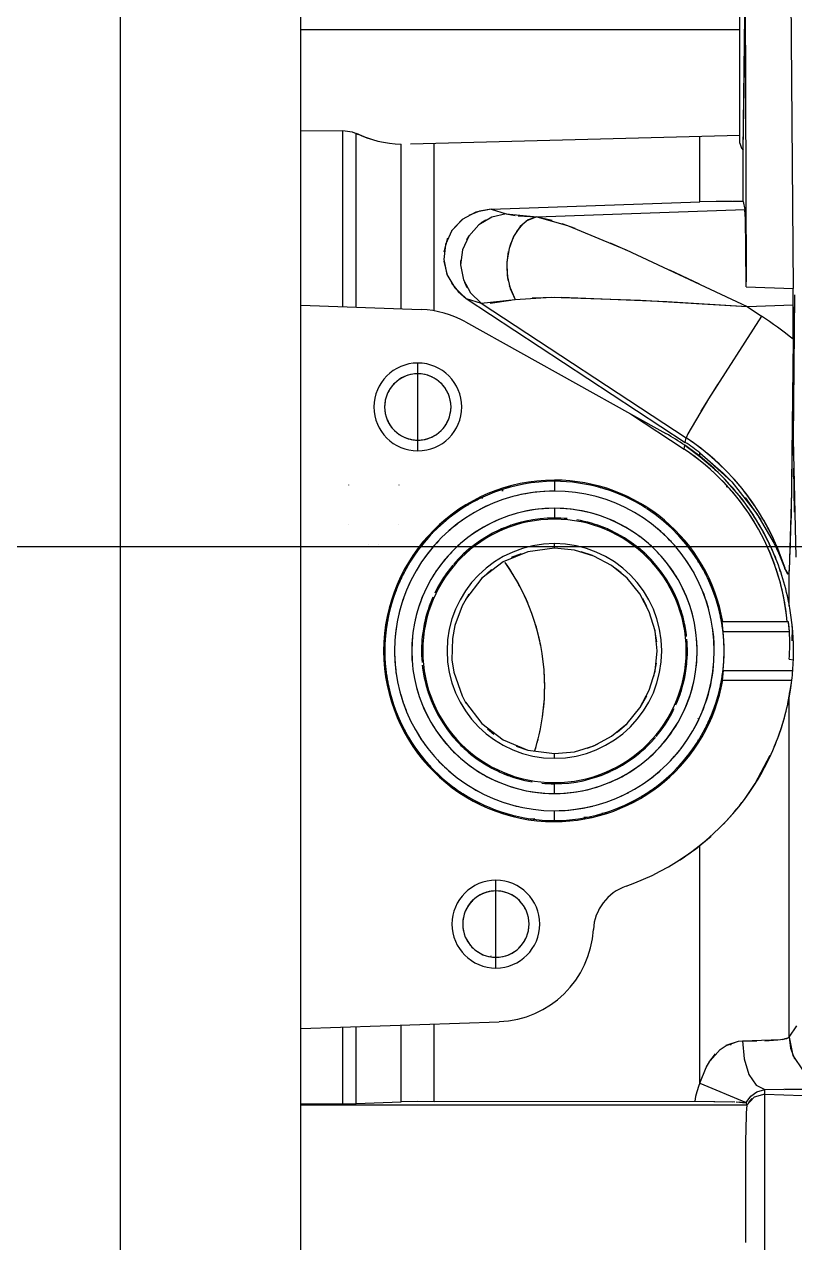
# Model space of a CAD drawing. Extents: x 1551 to 113148, y -1700 to 77018.
# Drawn here: x 19185.9 to 19264.8, y 12016.9 to 12141.8 of the extents above; entities that cross this region are included whole.
import ezdxf

# ---------------------------------------------------------------- set-up
doc = ezdxf.new("R2010")
doc.units = 0
doc.header["$LTSCALE"] = 500
doc.header["$MEASUREMENT"] = 0
doc.linetypes.add('CENTER', pattern=[3, 2.5, -0.25, 0, -0.25])
doc.linetypes.add('SNT-025', pattern=[0.74, 0.4, -0.17, 0, -0.17])
doc.layers.get('0').update_dxf_attribs({"linetype": 'CONTINUOUS'})
doc.layers.add('GENERATORSETT', color=7, linetype='CONTINUOUS')
doc.layers.add('S0CO1', color=7, linetype='CONTINUOUS')

# ---------------------------------------------------------------- blocks, each defined once
blk = doc.blocks.new('A$C64097268')
blk.add_line((-2758.91, 0), (35128.7, 0))
blk = doc.blocks.new('GENERATOR-CENTER')
for p, q in [((-1564.59, -190.04), (-1564.59, 166.52)), ((-1501.11, 53), (-1501.11, 63.83)), ((-1501.11, 53), (-1501.11, 56.51)), ((-1500.56, 56.35), (-1500.45, 27.13)), ((-1500.56, 56.35), (-1500.45, 27.13)), ((-1495.88, 56.43), (-1495.65, 26.45)), ((-1495.88, 56.43), (-1495.65, 26.45)), ((-1546.11, 53), (-1546.11, 54.42)), ((-1546.11, 53), (-1546.11, 54.42)), ((-1500.78, 40.63), (-1500.61, 54.42)), ((-1546.11, 48.95), (-1546.11, 53)), ((-1546.11, 53), (-1501.11, 53)), ((-1546.11, 42.6), (-1546.11, 53)), ((-1546.11, 53), (-1501.11, 53)), ((-1501.11, 49.28), (-1501.11, 53)), ((-1501.11, 42.16), (-1501.11, 53)), ((-1500.78, 40.63), (-1500.61, 51.2)), ((-1501.11, 46.2), (-1501.11, 48.9)), ((-1546.11, 45.63), (-1546.11, 48.54)), ((-1501.11, 43.77), (-1501.11, 45.23)), ((-1546.11, 42.6), (-1546.11, 44.72)), ((-1546.11, 42.6), (-1541.8, 42.63)), ((-1546.11, 42.6), (-1541.8, 42.63)), ((-1546.11, 24.72), (-1546.11, 42.6)), ((-1546.11, 24.72), (-1546.11, 42.6)), ((-1541.8, 24.57), (-1541.8, 42.63)), ((-1541.8, 24.57), (-1541.8, 42.63)), ((-1541.8, 42.63), (-1540.83, 42.49)), ((-1541.8, 42.63), (-1540.83, 42.49)), ((-1540.83, 42.49), (-1540.44, 42.34)), ((-1540.83, 42.49), (-1540.44, 42.34)), ((-1501.11, 42.41), (-1501.11, 43.18)), ((-1540.44, 24.52), (-1540.44, 42.34)), ((-1540.44, 24.52), (-1540.44, 42.34)), ((-1535.83, 24.36), (-1535.83, 41.24)), ((-1535.83, 41.24), (-1535.83, 41.24)), ((-1535.83, 24.36), (-1535.83, 41.24)), ((-1535.83, 41.24), (-1535.82, 41.24)), ((-1535.83, 41.24), (-1535.82, 41.24)), ((-1534.86, 41.25), (-1501.11, 42.16)), ((-1532.43, 24.15), (-1532.43, 41.31)), ((-1532.43, 24.15), (-1532.43, 41.31)), ((-1505.21, 35.31), (-1505.21, 42.05)), ((-1505.21, 35.31), (-1505.21, 42.05)), ((-1501.11, 42.18), (-1501.11, 42.19)), ((-1501.11, 42), (-1501.11, 42.16)), ((-1501.11, 41.35), (-1501.11, 42)), ((-1501.11, 41.35), (-1501.11, 42)), ((-1501.11, 41.35), (-1500.96, 40.82)), ((-1500.96, 40.82), (-1500.78, 40.63)), ((-1500.82, 40.69), (-1500.78, 40.65)), ((-1500.78, 35.37), (-1500.78, 40.63)), ((-1500.78, 35.37), (-1500.78, 40.63)), ((-1526.58, 34.57), (-1505.21, 35.31)), ((-1526.58, 34.57), (-1505.21, 35.31)), ((-1501.9, 35.38), (-1505.21, 35.31)), ((-1500.78, 35.37), (-1505.21, 35.31)), ((-1500.78, 35.37), (-1501.77, 35.38)), ((-1500.78, 35.37), (-1500.61, 34.54)), ((-1500.78, 35.37), (-1500.61, 34.54)), ((-1528.16, 34.27), (-1529.55, 33.51)), ((-1527.78, 34.38), (-1528.9, 33.93)), ((-1526.58, 34.57), (-1528.16, 34.27)), ((-1526.54, 33.75), (-1527.86, 32.97)), ((-1526.58, 34.57), (-1527.78, 34.38)), ((-1526.58, 34.57), (-1525.05, 34.08)), ((-1526.58, 34.57), (-1525.05, 34.08)), ((-1525.05, 34.08), (-1526.54, 33.75)), ((-1525.05, 34.08), (-1521.92, 33.79)), ((-1525.05, 34.08), (-1524.15, 33.93)), ((-1523.84, 33.9), (-1521.92, 33.79)), ((-1521.92, 33.79), (-1523.04, 33.33)), ((-1521.92, 33.79), (-1522.82, 33.47)), ((-1521.92, 33.79), (-1500.61, 34.54)), ((-1521.92, 33.79), (-1500.61, 34.54)), ((-1521.92, 33.79), (-1520.33, 33.43)), ((-1521.92, 33.79), (-1518.77, 32.91)), ((-1500.55, 33.55), (-1500.61, 34.54)), ((-1500.55, 33.8), (-1500.61, 34.54)), ((-1500.45, 26.96), (-1500.55, 33.8)), ((-1529.51, 33.54), (-1530.65, 32.35)), ((-1529.55, 33.51), (-1530.63, 32.37)), ((-1527.86, 32.97), (-1528.89, 31.81)), ((-1527.14, 33.46), (-1527.65, 33.13)), ((-1523.64, 32.78), (-1524.3, 31.77)), ((-1523.38, 33.05), (-1524, 32.29)), ((-1522.82, 33.47), (-1523.64, 32.78)), ((-1519.35, 33.11), (-1518.03, 32.63)), ((-1518.77, 32.91), (-1512.77, 30.4)), ((-1500.49, 31.37), (-1500.54, 33.48)), ((-1531.07, 31.59), (-1531.45, 30.15)), ((-1530.63, 32.37), (-1531.29, 30.96)), ((-1528.89, 31.81), (-1529.53, 30.39)), ((-1528.87, 31.84), (-1529.12, 31.42)), ((-1524.3, 31.77), (-1524.76, 30.53)), ((-1524.28, 31.81), (-1524.68, 30.82)), ((-1500.46, 28.56), (-1500.49, 31.24)), ((-1531.29, 30.96), (-1531.46, 29.41)), ((-1529.53, 30.39), (-1529.72, 28.85)), ((-1524.84, 30.23), (-1524.99, 29.08)), ((-1524.76, 30.53), (-1524.98, 29.16)), ((-1514.41, 31.12), (-1512.55, 30.3)), ((-1512.77, 30.4), (-1500.38, 24.59)), ((-1531.46, 29.41), (-1531.13, 27.87)), ((-1531.45, 29.23), (-1531.1, 27.8)), ((-1529.72, 29.3), (-1529.72, 28.81)), ((-1529.72, 28.85), (-1529.44, 27.33)), ((-1524.98, 29.16), (-1524.95, 27.76)), ((-1531.13, 27.87), (-1530.33, 26.5)), ((-1525, 28.47), (-1524.87, 27.26)), ((-1524.95, 27.76), (-1524.66, 26.44)), ((-1524.88, 27.55), (-1524.86, 27.55)), ((-1524.88, 27.55), (-1524.86, 27.55)), ((-1508.31, 28.34), (-1505.28, 26.92)), ((-1507.88, 28.14), (-1507.87, 28.14)), ((-1507.88, 28.14), (-1507.87, 28.14)), ((-1500.45, 26.62), (-1500.46, 28.21)), ((-1530.67, 26.97), (-1529.99, 26.12)), ((-1530.33, 26.5), (-1529.14, 25.43)), ((-1529.44, 27.33), (-1528.71, 25.98)), ((-1529.34, 27.08), (-1529.08, 26.53)), ((-1524.75, 26.76), (-1524.15, 25.33)), ((-1524.66, 26.44), (-1524.13, 25.31)), ((-1500.45, 26.62), (-1495.66, 26.45)), ((-1495.66, 26.45), (-1495.65, 26.45)), ((-1495.66, 26.45), (-1495.65, 26.45)), ((-1495.66, 26.45), (-1495.65, 26.45)), ((-1495.66, 24.75), (-1495.66, 26.45)), ((-1495.66, 24.75), (-1495.66, 26.45)), ((-1529.99, 26.12), (-1529.14, 25.43)), ((-1529.14, 25.43), (-1506.71, 10.67)), ((-1529.14, 25.43), (-1527.61, 24.94)), ((-1529.14, 25.43), (-1527.61, 24.94)), ((-1529.14, 25.43), (-1506.71, 10.67)), ((-1528.71, 25.98), (-1527.61, 24.94)), ((-1527.61, 24.94), (-1524.14, 25.31)), ((-1526.69, 24.95), (-1524.57, 25.23)), ((-1524.14, 25.31), (-1524.13, 25.31)), ((-1524.14, 25.31), (-1524.13, 25.31)), ((-1524.13, 25.31), (-1520.46, 25.54)), ((-1522.4, 25.48), (-1520.13, 25.54)), ((-1520.46, 25.54), (-1511.29, 25.25)), ((-1519.38, 25.54), (-1508.59, 25.1)), ((-1511.29, 25.25), (-1500.38, 24.59)), ((-1508.59, 25.1), (-1500.38, 24.59)), ((-1495.61, 10.99), (-1495.47, 25.79)), ((-1546.11, 24.72), (-1533.76, 24.29)), ((-1546.11, -49.41), (-1546.11, 24.72)), ((-1546.11, 24.72), (-1533.76, 24.29)), ((-1546.11, -49.41), (-1546.11, 24.72)), ((-1527.61, 24.94), (-1506.62, 11.13)), ((-1527.61, 24.94), (-1506.62, 11.13)), ((-1500.38, 24.59), (-1495.66, 24.75)), ((-1500.38, 24.59), (-1495.66, 24.75)), ((-1500.38, 24.59), (-1498.9, 23.61)), ((-1500.38, 24.59), (-1498.9, 23.61)), ((-1500.38, 24.59), (-1500.38, 24.59)), ((-1495.66, 21.24), (-1495.66, 24.75)), ((-1495.66, 21.24), (-1495.66, 24.75)), ((-1495.58, 20.25), (-1495.5, 24.56)), ((-1529.24, 23.03), (-1512.31, 13.59)), ((-1529.24, 23.03), (-1512.31, 13.59)), ((-1498.9, 23.61), (-1504.32, 15.15)), ((-1495.66, 21.24), (-1495.86, 3.51)), ((-1495.66, 21.24), (-1495.67, 16.4)), ((-1495.56, 21.73), (-1495.55, 21.73)), ((-1534.11, 17.7), (-1534.11, 18.8)), ((-1534.11, 17.7), (-1534.11, 18.8)), ((-1495.62, 14.67), (-1495.6, 18.73)), ((-1534.11, 14.3), (-1534.11, 17.7)), ((-1534.11, 14.3), (-1534.11, 17.7)), ((-1503.41, 16.6), (-1505.1, 13.87)), ((-1504.32, 15.15), (-1506.44, 11.54)), ((-1495.68, 16.22), (-1495.69, 13.94)), ((-1538.59, 14), (-1538.53, 14)), ((-1538.59, 14), (-1538.53, 14)), ((-1534.11, 10.9), (-1534.11, 14.3)), ((-1534.11, 10.9), (-1534.11, 14.3)), ((-1512.31, 13.59), (-1508.69, 11.57)), ((-1512.31, 13.59), (-1506.83, 9.97)), ((-1512.31, 13.59), (-1508.69, 11.57)), ((-1512.31, 13.59), (-1506.83, 9.97)), ((-1495.6, 10.27), (-1495.62, 13.67)), ((-1506.44, 11.54), (-1506.62, 11.13)), ((-1534.11, 9.8), (-1534.11, 10.9)), ((-1534.11, 9.8), (-1534.11, 10.9)), ((-1506.83, 9.97), (-1506.76, 10.37)), ((-1506.83, 9.97), (-1506.76, 10.37)), ((-1506.76, 10.37), (-1505.21, 9.24)), ((-1506.71, 10.67), (-1506.62, 11.13)), ((-1506.71, 10.67), (-1506.62, 11.13)), ((-1495.74, 10.43), (-1495.81, 6.01)), ((-1495.35, -1.11), (-1495.61, 10.99)), ((-1505.21, 9.24), (-1505.21, 9.6)), ((-1505.21, 9.24), (-1505.21, 9.6)), ((-1505.21, 9.6), (-1502.82, 7.53)), ((-1505.21, 9.6), (-1501.95, 6.64)), ((-1505.21, 9.24), (-1503.69, 7.92)), ((-1502.82, 7.53), (-1502.1, 6.79)), ((-1495.51, 3.53), (-1495.58, 8.03)), ((-1541.19, 6.3), (-1541.18, 6.31)), ((-1541.19, 6.3), (-1541.19, 6.3)), ((-1536.06, 6.31), (-1536.05, 6.3)), ((-1536.05, 6.3), (-1536.05, 6.3)), ((-1520.11, 6.68), (-1520.11, 6.8)), ((-1520.11, 6.68), (-1520.11, 6.8)), ((-1520.11, 6.68), (-1520.11, 5.68)), ((-1520.11, 6.68), (-1520.11, 5.68)), ((-1502.93, 7.18), (-1502.87, 7.11)), ((-1502.71, 6.92), (-1500.95, 4.91)), ((-1501.95, 6.64), (-1499.36, 3.36)), ((-1495.56, 6.27), (-1495.55, 6.27)), ((-1526.07, 5.73), (-1525.8, 5.74)), ((-1525.51, 5.74), (-1525.38, 5.75)), ((-1502.5, 6.15), (-1502.46, 6.15)), ((-1502.03, 6.15), (-1502.03, 6.15)), ((-1500.57, 5.03), (-1498.96, 2.74)), ((-1495.83, 5.16), (-1495.84, 4.69)), ((-1527.59, 4.99), (-1527.45, 4.99)), ((-1527.59, 4.99), (-1527.45, 4.99)), ((-1520.11, 3.91), (-1520.11, 2.91)), ((-1520.11, 3.91), (-1520.11, 2.91)), ((-1500.95, 4.91), (-1499.72, 3.18)), ((-1495.84, 4.41), (-1496.05, -2.45)), ((-1520.11, 2.8), (-1520.11, 2.91)), ((-1520.11, 2.8), (-1520.11, 2.91)), ((-1499.72, 3.18), (-1499.7, 3.14)), ((-1499.36, 3.36), (-1497.59, 0.29)), ((-1495.86, 3.51), (-1495.89, 2.24)), ((-1541.19, 2.3), (-1541.19, 2.3)), ((-1536.05, 2.3), (-1536.05, 2.3)), ((-1495.91, 1.74), (-1495.98, -0.82)), ((-2671.23, 0), (-1337.61, 0)), ((-2671.23, 0), (-1337.61, 0)), ((-1539.14, 0.23), (-1539.12, 0.23)), ((-1538.12, 0.23), (-1538.1, 0.23)), ((-1520.11, -0.18), (-1520.11, 0.3)), ((-1520.11, -0.18), (-1520.11, 0.3)), ((-1497.59, 0.29), (-1497.12, -0.72)), ((-1495.98, 0.39), (-1495.98, 0.39)), ((-1522.84, -0.53), (-1525.38, -1.58)), ((-1523.51, -0.74), (-1524.53, -1.14)), ((-1520.11, -0.18), (-1522.84, -0.53)), ((-1518.06, -0.38), (-1520.11, -0.18)), ((-1516.08, -0.98), (-1518.06, -0.38)), ((-1516.22, -0.93), (-1517.38, -0.54)), ((-1514.27, -1.95), (-1516.08, -0.98)), ((-1497.54, -0.97), (-1497.38, -1.39)), ((-1497.14, -0.68), (-1496.89, -1.24)), ((-1497.12, -0.72), (-1496.49, -2.24)), ((-1525.38, -1.58), (-1527.56, -3.25)), ((-1526.55, -2.36), (-1527.53, -3.23)), ((-1512.67, -3.26), (-1514.27, -1.95)), ((-1513.28, -2.7), (-1513.86, -2.24)), ((-1505.37, -1.6), (-1505.37, -1.48)), ((-1505.37, -1.6), (-1505.37, -1.48)), ((-1497.01, -2.37), (-1497, -2.38)), ((-1497.01, -2.37), (-1497, -2.38)), ((-1497.01, -2.37), (-1497, -2.38)), ((-1496.49, -2.23), (-1496.49, -2.24)), ((-1496.49, -2.23), (-1496.49, -2.24)), ((-1496.12, -2.82), (-1496.49, -2.24)), ((-1496.23, -2.8), (-1496.49, -2.24)), ((-1496.2, -2.82), (-1496.49, -2.24)), ((-1496.05, -2.45), (-1496.12, -2.82)), ((-1496.05, -6.13), (-1496.05, -2.45)), ((-1496.05, -6.13), (-1496.05, -2.45)), ((-1527.56, -3.25), (-1529.24, -5.43)), ((-1511.36, -4.86), (-1512.67, -3.26)), ((-1496.2, -2.82), (-1496.22, -2.8)), ((-1528.9, -4.9), (-1529.58, -6.09)), ((-1510.39, -6.68), (-1511.36, -4.86)), ((-1529.58, -6.09), (-1530.32, -8.09)), ((-1510.63, -6.14), (-1511.07, -5.33)), ((-1509.8, -8.65), (-1510.39, -6.68)), ((-1530.32, -8.08), (-1530.57, -9.42)), ((-1509.63, -9.78), (-1509.82, -8.53)), ((-1509.59, -10.7), (-1509.8, -8.65)), ((-1502.94, -7.7), (-1502.87, -7.7)), ((-1502.94, -7.7), (-1502.87, -7.7)), ((-1502.83, -8.7), (-1502.94, -7.7)), ((-1502.83, -8.7), (-1502.89, -8.17)), ((-1502.87, -7.7), (-1496.26, -7.7)), ((-1502.87, -7.7), (-1496.26, -7.7)), ((-1502.83, -8.7), (-1496.03, -8.7)), ((-1502.83, -8.7), (-1496.03, -8.7)), ((-1500.1, -7.7), (-1500.1, -7.68)), ((-1496.26, -7.7), (-1496.15, -7.7)), ((-1496.26, -7.7), (-1496.15, -7.7)), ((-1496.26, -7.7), (-1496.15, -7.7)), ((-1496.13, -7.78), (-1496.15, -7.7)), ((-1496.1, -7.94), (-1496.15, -7.7)), ((-1496.03, -8.7), (-1496.13, -7.78)), ((-1496.03, -8.7), (-1496.1, -7.95)), ((-1495.75, -9.68), (-1495.71, -8.42)), ((-1530.57, -9.42), (-1530.61, -11.63)), ((-1509.8, -12.76), (-1509.59, -10.7)), ((-1530.61, -11.63), (-1530.42, -12.87)), ((-1509.92, -13.31), (-1509.67, -11.97)), ((-1496.06, -11.55), (-1495.62, -11.6)), ((-1496.06, -11.55), (-1495.62, -11.6)), ((-1495.63, -11.63), (-1495.62, -11.58)), ((-1495.63, -11.63), (-1495.62, -11.6)), ((-1495.63, -11.63), (-1495.62, -11.6)), ((-1495.63, -11.63), (-1495.63, -11.63)), ((-1530.42, -12.87), (-1529.58, -15.32)), ((-1510.39, -14.73), (-1509.8, -12.76)), ((-1502.83, -12.7), (-1502.94, -13.7)), ((-1502.94, -13.7), (-1502.87, -13.7)), ((-1502.94, -13.7), (-1502.87, -13.7)), ((-1502.83, -12.7), (-1502.89, -13.24)), ((-1502.87, -13.7), (-1495.79, -13.7)), ((-1502.87, -13.7), (-1495.79, -13.7)), ((-1502.83, -12.7), (-1495.69, -12.7)), ((-1502.83, -12.7), (-1495.69, -12.7)), ((-1495.73, -13.18), (-1495.73, -13.14)), ((-1511.36, -16.55), (-1510.39, -14.73)), ((-1496.19, -16.1), (-1495.91, -14.59)), ((-1496.02, -15.08), (-1495.91, -14.59)), ((-1495.91, -14.59), (-1495.83, -13.94)), ((-1495.91, -14.59), (-1495.9, -14.39)), ((-1529.58, -15.32), (-1529.18, -16.07)), ((-1529.24, -15.97), (-1527.56, -18.15)), ((-1511.33, -16.5), (-1510.65, -15.3)), ((-1496.19, -16.1), (-1496.19, -16.1)), ((-1496.05, -50.28), (-1496.05, -15.36)), ((-1496.05, -50.28), (-1496.05, -15.36)), ((-1512.67, -18.14), (-1511.36, -16.55)), ((-1527.56, -18.15), (-1525.38, -19.83)), ((-1526.97, -18.7), (-1526.31, -19.22)), ((-1514.27, -19.45), (-1512.67, -18.14)), ((-1513.68, -19.03), (-1512.69, -18.16)), ((-1505.37, -17.62), (-1505.37, -17.61)), ((-1505.37, -17.62), (-1505.37, -17.61)), ((-1525.38, -19.83), (-1522.84, -20.88)), ((-1516.08, -20.43), (-1514.27, -19.45)), ((-1505.37, -19.95), (-1505.37, -19.81)), ((-1505.37, -19.95), (-1505.37, -19.81)), ((-1524.02, -20.48), (-1522.84, -20.88)), ((-1522.84, -20.88), (-1520.11, -21.23)), ((-1520.11, -21.23), (-1518.06, -21.03)), ((-1518.06, -21.03), (-1516.08, -20.43)), ((-1516.71, -20.66), (-1515.69, -20.25)), ((-1497.67, -20.71), (-1497.58, -20.55)), ((-1520.11, -21.71), (-1520.11, -21.23)), ((-1520.11, -21.71), (-1520.11, -21.23)), ((-1499.54, -24.3), (-1498.01, -21.37)), ((-1520.11, -24.32), (-1520.11, -24.2)), ((-1520.11, -24.32), (-1520.11, -24.2)), ((-1520.11, -25.32), (-1520.11, -24.32)), ((-1520.11, -25.32), (-1520.11, -24.32)), ((-1520.11, -28.09), (-1520.11, -27.09)), ((-1520.11, -28.09), (-1520.11, -27.09)), ((-1515.27, -27.32), (-1515.05, -27.31)), ((-1515.27, -27.32), (-1515.05, -27.31)), ((-1501.38, -26.83), (-1501.38, -26.83)), ((-1524.29, -27.63), (-1524.12, -27.63)), ((-1524.29, -27.63), (-1524.12, -27.63)), ((-1522.12, -27.91), (-1522.72, -27.93)), ((-1522.12, -27.91), (-1522.72, -27.93)), ((-1520.11, -28.2), (-1520.11, -28.09)), ((-1520.11, -28.2), (-1520.11, -28.09)), ((-1516.27, -27.75), (-1517.11, -27.77)), ((-1516.27, -27.75), (-1517.11, -27.77)), ((-1505.21, -30.64), (-1504.06, -29.67)), ((-1505.21, -55.01), (-1505.21, -30.64)), ((-1505.21, -55.01), (-1505.21, -30.64)), ((-1508.16, -32.67), (-1508.03, -32.58)), ((-1526.11, -35.3), (-1526.11, -34.2)), ((-1526.11, -35.3), (-1526.11, -34.2)), ((-1526.11, -38.7), (-1526.11, -35.3)), ((-1526.11, -38.7), (-1526.11, -35.3)), ((-1526.11, -42.1), (-1526.11, -38.7)), ((-1526.11, -42.1), (-1526.11, -38.7)), ((-1521.65, -38.53), (-1521.63, -38.53)), ((-1521.65, -38.53), (-1521.63, -38.53)), ((-1526.59, -41.97), (-1526.59, -41.95)), ((-1526.11, -43.2), (-1526.11, -42.1)), ((-1526.11, -43.2), (-1526.11, -42.1)), ((-1519.38, -46.1), (-1519.38, -46.1)), ((-1521.96, -47.8), (-1521.96, -47.8)), ((-1546.11, -49.41), (-1525.76, -48.7)), ((-1546.11, -49.41), (-1525.76, -48.7)), ((-1546.11, -57.12), (-1546.11, -49.41)), ((-1546.11, -57.12), (-1546.11, -49.41)), ((-1541.8, -57.11), (-1541.8, -49.26)), ((-1541.8, -57.11), (-1541.8, -49.26)), ((-1540.44, -57.09), (-1540.44, -49.21)), ((-1540.44, -57.09), (-1540.44, -49.21)), ((-1535.83, -56.93), (-1535.83, -49.05)), ((-1535.83, -56.93), (-1535.83, -49.05)), ((-1532.43, -56.88), (-1532.43, -48.93)), ((-1532.43, -56.88), (-1532.43, -48.93)), ((-1496.05, -50.28), (-1495.27, -49.12)), ((-1503.12, -51.54), (-1502.52, -51.13)), ((-1502.52, -51.13), (-1501.26, -50.7)), ((-1502.5, -51.11), (-1501.26, -50.7)), ((-1502.07, -51.09), (-1501.98, -50.94)), ((-1502.03, -51.03), (-1501.95, -50.9)), ((-1501.26, -50.7), (-1500.84, -50.67)), ((-1501.26, -50.7), (-1500.84, -50.67)), ((-1500.84, -50.67), (-1496.95, -50.54)), ((-1500.84, -50.67), (-1499.37, -50.67)), ((-1500.84, -50.67), (-1500.67, -52.51)), ((-1500.84, -50.67), (-1500.67, -52.51)), ((-1500.55, -50.67), (-1500.55, -50.67)), ((-1500.55, -50.67), (-1500.55, -50.67)), ((-1499.57, -50.66), (-1499.57, -50.67)), ((-1499.57, -50.66), (-1499.57, -50.67)), ((-1498.56, -50.65), (-1497.21, -50.57)), ((-1496.95, -50.54), (-1496.31, -50.42)), ((-1496.76, -50.51), (-1496.1, -50.33)), ((-1496.42, -50.43), (-1496.42, -50.4)), ((-1496.42, -50.43), (-1496.42, -50.4)), ((-1496.31, -50.42), (-1496.05, -50.28)), ((-1496.1, -50.33), (-1496.05, -50.28)), ((-1496.05, -50.28), (-1495.92, -51.42)), ((-1496.05, -50.28), (-1495.68, -52.15)), ((-1504.19, -52.74), (-1503.61, -52)), ((-1504.17, -52.71), (-1503.12, -51.54)), ((-1495.92, -51.42), (-1495.52, -52.5)), ((-1495.68, -52.15), (-1494.64, -53.75)), ((-1505.21, -55.01), (-1504.58, -53.39)), ((-1504.58, -53.39), (-1504.19, -52.74)), ((-1500.67, -52.51), (-1500.18, -54.1)), ((-1500.67, -52.51), (-1500.18, -54.1)), ((-1500.18, -54.1), (-1499.43, -55.2)), ((-1500.18, -54.1), (-1499.43, -55.2)), ((-1505.21, -55.01), (-1500.48, -56.98)), ((-1505.21, -55.01), (-1500.48, -56.98)), ((-1499.99, -56.32), (-1499.38, -55.89)), ((-1498.54, -56.14), (-1499.64, -56.43)), ((-1499.43, -55.2), (-1498.54, -55.66)), ((-1499.43, -55.2), (-1498.54, -55.66)), ((-1499.37, -55.89), (-1498.54, -55.66)), ((-1499.37, -55.88), (-1498.54, -55.66)), ((-1498.54, -55.66), (-1492.61, -55.53)), ((-1498.54, -56.14), (-1498.54, -55.66)), ((-1498.54, -56.14), (-1498.54, -55.66)), ((-1498.54, -56.14), (-1483.47, -56.67)), ((-1498.54, -56.14), (-1483.47, -56.67)), ((-1498.54, -56.95), (-1498.54, -56.14)), ((-1496.51, -55.66), (-1494.71, -55.63)), ((-1546.11, -57.12), (-1541.8, -57.11)), ((-1546.11, -57.12), (-1541.8, -57.11)), ((-1546.11, -57.22), (-1546.11, -57.12)), ((-1546.11, -57.22), (-1546.11, -57.12)), ((-1546.11, -57.97), (-1546.11, -57.22)), ((-1546.11, -57.22), (-1500.41, -57.22)), ((-1546.11, -57.22), (-1500.41, -57.22)), ((-1541.8, -57.11), (-1540.44, -57.09)), ((-1541.8, -57.11), (-1540.44, -57.09)), ((-1540.44, -57.09), (-1535.83, -56.93)), ((-1540.44, -57.09), (-1535.83, -56.93)), ((-1532.43, -56.88), (-1535.83, -56.93)), ((-1534.12, -56.89), (-1535.83, -56.93)), ((-1532.43, -56.88), (-1505.72, -56.84)), ((-1532.43, -56.88), (-1505.72, -56.84)), ((-1505.72, -56.84), (-1501.87, -56.9)), ((-1505.72, -56.84), (-1501.64, -56.91)), ((-1501.5, -56.91), (-1500.49, -57)), ((-1501.4, -56.61), (-1501.41, -56.63)), ((-1501.19, -56.93), (-1500.49, -57)), ((-1500.48, -56.98), (-1500.45, -56.98)), ((-1500.48, -56.98), (-1500.45, -56.98)), ((-1500.41, -57.27), (-1500.47, -58.03)), ((-1500.41, -57.27), (-1500.47, -58.04)), ((-1500.46, -57.01), (-1500.41, -57.22)), ((-1500.46, -57.01), (-1500.41, -57.22)), ((-1500.45, -56.98), (-1499.99, -56.32)), ((-1500.45, -56.98), (-1499.99, -56.32)), ((-1499.64, -56.43), (-1500.41, -57.27)), ((-1499.87, -56.58), (-1500.26, -57.01)), ((-1498.54, -57.54), (-1498.54, -56.95)), ((-1546.11, -73.57), (-1546.11, -57.83)), ((-1546.11, -59.8), (-1546.11, -58.5)), ((-1500.47, -58.04), (-1500.51, -59.91)), ((-1498.54, -58.84), (-1498.54, -57.54)), ((-1500.51, -59.91), (-1500.52, -60.7)), ((-1498.54, -59.86), (-1498.54, -58.84)), ((-1498.54, -61.65), (-1498.54, -59.86)), ((-1546.11, -62.57), (-1546.11, -60.76)), ((-1500.52, -60.7), (-1500.53, -62.69)), ((-1500.51, -59.94), (-1500.52, -60.66)), ((-1498.54, -63.03), (-1498.54, -61.65)), ((-1500.53, -62.69), (-1500.54, -63.83)), ((-1500.53, -62.81), (-1500.54, -63.74)), ((-1500.53, -63.19), (-1500.53, -63.19)), ((-1498.54, -65.17), (-1498.54, -63.03)), ((-1546.11, -66.1), (-1546.11, -63.84)), ((-1500.54, -63.84), (-1500.54, -66.21)), ((-1498.54, -66.78), (-1498.54, -65.17)), ((-1500.54, -66.21), (-1500.54, -67.46)), ((-1500.54, -66.38), (-1500.54, -67.35)), ((-1498.54, -69.15), (-1498.54, -66.78)), ((-1546.11, -70.23), (-1546.11, -67.5)), ((-1500.54, -67.46), (-1500.53, -70.57)), ((-1498.54, -70.83), (-1498.54, -69.15)), ((-1500.53, -70.58), (-1500.53, -71.34)), ((-1500.53, -71.14), (-1500.53, -71.22)), ((-1498.54, -73.33), (-1498.54, -70.83))]:
    blk.add_line(p, q)
for centre, radius, start, end in [((-1535.56, 52.51), 11.27, 244.3366, 252.9866), ((-1535.56, 52.51), 11.27, 244.3364, 268.6262), ((-1534.11, 14.29), 10, 60.8489, 87.9982), ((-1520.92, -9.86), 40.07, 50.9185, 56.6573), ((-1520.92, -9.86), 40.07, 50.9185, 56.6573), ((-1534.11, 14.3), 4.5, 90, 270), ((-1534.11, 14.3), 4.5, 90, 270), ((-1534.11, 14.3), 4.5, 270, 90), ((-1534.11, 14.3), 4.5, 270, 90), ((-1534.11, 14.3), 3.4, 90.0008, 269.9992), ((-1534.11, 14.3), 3.4, 90.0008, 123.3511), ((-1534.11, 14.3), 3.4, 56.2711, 89.9992), ((-1534.11, 14.3), 3.4, 270.0008, 89.9992), ((-1534.11, 14.3), 3.4, 133.5789, 157.397), ((-1534.11, 14.3), 3.4, 133.8713, 156.8965), ((-1534.11, 14.3), 3.4, 133.8713, 156.8965), ((-1534.11, 14.3), 3.4, 23.1032, 46.8616), ((-1534.11, 14.3), 3.4, 169.1282, 190.8718), ((-1534.11, 14.3), 3.4, 169.1282, 190.8718), ((-1534.11, 14.3), 3.4, 169.7597, 190.7022), ((-1534.11, 14.3), 3.4, 349.1282, 10.8718), ((-1534.11, 14.3), 3.4, 349.1282, 10.8718), ((-1534.11, 14.3), 3.4, 349.7597, 10.7022), ((-1534.11, 14.3), 3.4, 203.1032, 226.8616), ((-1534.11, 14.3), 3.4, 313.5789, 337.397), ((-1534.11, 14.3), 3.4, 313.8713, 336.8965), ((-1534.11, 14.3), 3.4, 313.8713, 336.8965), ((-1534.11, 14.3), 3.4, 236.2711, 269.9992), ((-1534.11, 14.3), 3.4, 270.0008, 303.3511), ((-1521.11, -10.7), 25.5, 55.7529, 60.8474), ((-1521.11, -10.7), 25.5, 55.7528, 60.8474), ((-1521.11, -10.7), 25.5, 44.3658, 55.7533), ((-1521.11, -10.7), 25.5, 44.3754, 55.7522), ((-1520.2, -9.85), 24.56, 52.3797, 56.6597), ((-1520.2, -9.85), 24.56, 52.3797, 56.6597), ((-1520.43, -9.86), 25.13, 17.6667, 56.6556), ((-1520.43, -9.86), 25.13, 45.4285, 56.6556), ((-1519.94, -9.87), 23.78, 5.2347, 56.5533), ((-1519.94, -9.87), 23.78, 30.1127, 56.5533), ((-1521.12, -10.73), 25.52, 53.4729, 53.9765), ((-1521.12, -10.73), 25.52, 53.484, 53.9845), ((-1521.12, -10.73), 25.52, 51.448, 51.4736), ((-1521.11, -10.7), 25.5, 51.4178, 51.4365), ((-1521.11, -10.7), 25.5, 47.6132, 49.6358), ((-1521.11, -10.7), 25.5, 45.3604, 46.9217), ((-1520.11, -10.7), 17.5, 90, 270), ((-1520.11, -10.7), 17.5, 90, 270), ((-1520.11, -10.7), 17.38, 89.9991, 171.7954), ((-1520.11, -10.7), 17.5, 9.8709, 90), ((-1520.11, -10.7), 17.5, 9.8709, 90), ((-1520.11, -10.7), 17.38, 57.3497, 90.0009), ((-1521.11, -10.7), 25.5, 37.834, 44.3721), ((-1520.43, -9.86), 25.13, 34.1357, 41.8412), ((-1520.11, -10.7), 16.38, 89.9998, 270.0002), ((-1520.11, -10.7), 17.38, 105.1421, 110.3428), ((-1520.11, -10.7), 16.38, 89.9998, 103.8339), ((-1520.11, -10.7), 16.38, 89.9918, 90.0004), ((-1520.11, -10.7), 16.38, 269.9998, 90.0002), ((-1520.11, -10.7), 17.38, 69.6573, 74.8579), ((-1521.11, -10.7), 25.5, 39.9173, 41.5054), ((-1521.11, -10.7), 25.5, 32.7786, 38.103), ((-1520.11, -10.7), 14.62, 89.9998, 270.0002), ((-1520.11, -10.7), 17.38, 120.4717, 126.2734), ((-1520.11, -10.7), 17.38, 116.0498, 118.287), ((-1520.11, -10.7), 16.38, 113.7211, 117.7319), ((-1520.11, -10.7), 14.62, 89.9998, 107.806), ((-1520.11, -10.7), 14.62, 71.9759, 90.0002), ((-1520.11, -10.7), 14.62, 269.9998, 90.0002), ((-1520.11, -10.7), 17.38, 302.7616, 57.1915), ((-1521.11, -10.7), 25.5, 25.0169, 37.6753), ((-1521.11, -10.7), 25.5, 37.0209, 37.0713), ((-1520.11, -10.7), 13.5, 90, 270), ((-1520.11, -10.7), 13.5, 90, 270), ((-1520.11, -10.7), 17.38, 129.7165, 131.4887), ((-1520.11, -10.7), 16.38, 125.2224, 131.6805), ((-1520.11, -10.7), 13.62, 89.9991, 139.3735), ((-1520.11, -10.7), 14.62, 112.8782, 126.836), ((-1520.11, -10.7), 13.62, 84.4878, 90.0009), ((-1520.11, -10.7), 13.5, 270, 90), ((-1520.11, -10.7), 13.5, 270, 90), ((-1520.11, -10.7), 13.62, 67.3012, 80.3631), ((-1520.11, -10.7), 14.62, 53.187, 67.0353), ((-1521.11, -10.7), 25.5, 25.0032, 32.6253), ((-1520.43, -9.86), 25.13, 22.0984, 29.9817), ((-1520.11, -10.7), 17.38, 135.9954, 141.7481), ((-1520.11, -10.7), 17.38, 131.6031, 133.1007), ((-1520.11, -10.7), 13.62, 109.0899, 114.9215), ((-1520.11, -10.7), 13.62, 65.0785, 70.9101), ((-1520.11, -10.7), 13.62, 7.2529, 65.5667), ((-1520.11, -10.7), 16.38, 43.0132, 50.1193), ((-1520.11, -10.7), 17.38, 38.2518, 44.0046), ((-1519.94, -9.87), 23.78, 23.7239, 30.1063), ((-1521.11, -10.7), 25.5, 26.1718, 29.4041), ((-1520.11, -10.7), 16.38, 136.4859, 145.5648), ((-1520.11, -10.7), 14.62, 131.4721, 149.2777), ((-1520.11, -10.7), 11, 90, 270), ((-1520.11, -10.7), 11, 90, 270), ((-1520.11, -10.7), 13.62, 128.1345, 135.6532), ((-1520.11, -10.7), 13.62, 125.4725, 126.2766), ((-1520.11, -10.7), 11, 270, 90), ((-1520.11, -10.7), 11, 270, 90), ((-1520.11, -10.7), 13.62, 53.7234, 55.4258), ((-1520.11, -10.7), 13.62, 44.3468, 51.8655), ((-1520.11, -10.7), 14.62, 30.455, 48.2858), ((-1521.11, -10.7), 25.5, 22.4375, 26.3186), ((-1521.11, -10.7), 25.5, 11.9765, 25.0084), ((-1520.11, -10.7), 17.38, 145.4171, 147.4408), ((-1520.11, -10.7), 17.38, 144.2325, 145.4009), ((-1520.11, -10.7), 16.38, 29.1879, 36.274), ((-1520.11, -10.7), 17.38, 32.5592, 35.7675), ((-1519.94, -9.87), 23.78, 18.2879, 23.7211), ((-1520.11, -10.7), 17.38, 151.7299, 157.1447), ((-1520.11, -10.7), 13.62, 139.8497, 153.2205), ((-1520.11, -10.7), 13.62, 142.6846, 145.0554), ((-1543.07, -14.35), 21.96, 27.9485, 35.382), ((-1543.07, -14.35), 21.96, 0, 35.3865), ((-1543.07, -14.35), 21.96, 34.9965, 35.3754), ((-1543.07, -14.35), 21.96, 0, 35.3749), ((-1520.11, -10.7), 17.38, 22.8552, 28.2702), ((-1519.94, -9.87), 23.78, 11.5001, 18.2803), ((-1521.11, -10.7), 25.5, 19.0575, 19.0723), ((-1521.11, -10.7), 25.5, 17.9813, 19.0508), ((-1520.11, -10.7), 16.38, 151.1159, 159.3769), ((-1520.11, -10.7), 13.62, 147.2165, 154.2977), ((-1520.11, -10.7), 13.62, 34.9446, 34.9696), ((-1520.11, -10.7), 13.62, 24.8499, 32.7835), ((-1521.11, -10.7), 25.5, 17.4777, 17.8558), ((-1520.11, -10.7), 17.38, 159.0851, 159.9546), ((-1520.11, -10.7), 14.62, 152.5999, 167.4616), ((-1543.07, -14.35), 21.96, 28.3712, 28.6838), ((-1543.07, -14.35), 21.96, 22.9915, 28.3501), ((-1520.11, -10.7), 14.62, 12.9317, 27.9724), ((-1520.11, -10.7), 16.38, 15.5339, 22.3582), ((-1520.11, -10.7), 16.38, 160.889, 174.6773), ((-1520.11, -10.7), 13.62, 156.1219, 168.8887), ((-1520.11, -10.7), 13.62, 159.1256, 163.8658), ((-1519.94, -9.87), 23.78, 5.2347, 11.4957), ((-1521.11, -10.7), 25.5, 7.7521, 11.9652), ((-1520.11, -10.7), 17.38, 168.425, 172.4561), ((-1520.11, -10.7), 13.62, 16.1342, 17.6806), ((-1520.11, -10.7), 17.38, 7.5439, 11.5751), ((-1521.11, -10.7), 25.5, 358.2076, 7.7568), ((-1521.11, -10.7), 25.5, 357.9918, 7.7483), ((-1520.11, -10.7), 17.38, 171.8357, 237.2221), ((-1520.11, -10.7), 13.62, 166.4397, 174.326), ((-1543.07, -14.35), 21.96, 10.8923, 16.7804), ((-1520.11, -10.7), 13.62, 6.187, 13.5602), ((-1520.11, -10.7), 16.38, 1.6477, 8.4429), ((-1520.11, -10.7), 17.4, 353.3979, 6.6021), ((-1520.11, -10.7), 17.4, 353.3979, 6.6021), ((-1520.04, -9.87), 24.04, 355.9874, 2.7796), ((-1520.04, -9.87), 24.04, 355.9874, 2.7796), ((-1521.11, -10.71), 25.5, 3.4394, 5.747), ((-1520.11, -10.7), 14.62, 172.7332, 184.6766), ((-1520.11, -10.7), 13.62, 172.1038, 185.0386), ((-1520.11, -10.7), 13.62, 352.1038, 5.0386), ((-1520.11, -10.7), 14.62, 352.7332, 4.6766), ((-1521.11, -10.71), 25.5, 0.174, 2.3072), ((-1520.11, -10.7), 16.38, 181.6477, 188.4429), ((-1520.11, -10.7), 13.62, 177.4517, 182.1727), ((-1520.11, -10.7), 13.62, 357.4517, 2.1727), ((-1520.11, -10.7), 13.62, 186.187, 193.5602), ((-1520.11, -10.7), 13.62, 187.2529, 245.5667), ((-1520.11, -10.7), 13.62, 346.4397, 354.326), ((-1520.11, -10.7), 16.38, 340.889, 354.6773), ((-1521.11, -10.71), 25.5, 355.5117, 358.0021), ((-1521.11, -10.71), 25.5, 355.5117, 358.0021), ((-1520.11, -10.7), 17.38, 187.5439, 191.5751), ((-1543.07, -14.35), 21.96, 0, 4.5723), ((-1520.11, -10.7), 17.5, 270, 350.1291), ((-1520.11, -10.7), 17.5, 270, 350.1291), ((-1520.11, -10.7), 13.62, 336.1219, 348.8887), ((-1520.11, -10.7), 17.38, 348.425, 352.4561), ((-1521.09, -10.71), 25.48, 323.3629, 353.2518), ((-1521.09, -10.71), 25.48, 323.3629, 353.2519), ((-1521.12, -10.7), 25.51, 353.243, 355.4998), ((-1521.12, -10.7), 25.51, 353.243, 355.4998), ((-1520.11, -10.7), 14.62, 192.9317, 207.9724), ((-1520.11, -10.7), 13.62, 196.1342, 197.6806), ((-1543.07, -14.35), 21.96, 342.6504, 0), ((-1543.07, -14.35), 21.96, 346.9928, 0), ((-1520.11, -10.7), 13.62, 339.1256, 343.8658), ((-1520.11, -10.7), 14.62, 332.5999, 347.4616), ((-1520.11, -10.7), 16.38, 195.5339, 202.3582), ((-1521.11, -10.7), 25.5, 341.3009, 347.5533), ((-1521.11, -10.71), 25.5, 347.7855, 347.7984), ((-1521.11, -10.7), 25.5, 347.7225, 347.78), ((-1520.11, -10.7), 17.38, 200.0455, 200.9149), ((-1520.11, -10.7), 17.38, 202.8552, 208.2702), ((-1520.11, -10.7), 13.62, 319.8497, 333.2205), ((-1520.11, -10.7), 13.62, 327.2165, 334.2977), ((-1520.11, -10.7), 16.38, 331.1159, 339.3769), ((-1520.11, -10.7), 17.38, 331.7299, 337.1447), ((-1520.11, -10.7), 16.38, 209.1879, 216.274), ((-1520.11, -10.7), 14.62, 210.455, 228.2858), ((-1520.11, -10.7), 13.62, 214.9446, 214.9696), ((-1520.11, -10.7), 14.62, 311.4721, 329.2777), ((-1520.11, -10.7), 13.62, 322.6846, 325.0554), ((-1521.11, -10.7), 25.5, 341.292, 342.7019), ((-1543.07, -14.35), 21.96, 342.65, 345.6852), ((-1543.07, -14.35), 21.96, 347.9876, 347.9993), ((-1520.11, -10.7), 13.62, 269.9991, 319.3735), ((-1520.11, -10.7), 16.38, 316.4859, 325.5648), ((-1521.11, -10.7), 25.5, 337.2978, 341.1424), ((-1520.11, -10.7), 17.38, 212.5592, 215.7675), ((-1520.11, -10.7), 13.62, 224.3468, 231.8655), ((-1543.07, -14.35), 21.96, 342.6488, 342.9068), ((-1520.11, -10.7), 13.62, 308.1345, 315.6532), ((-1520.11, -10.7), 17.38, 324.2325, 327.4408), ((-1520.11, -10.7), 17.38, 218.2518, 224.0046), ((-1520.11, -10.7), 16.38, 223.0132, 230.1193), ((-1520.11, -10.7), 14.62, 233.187, 247.0353), ((-1520.11, -10.7), 13.62, 233.7234, 235.4258), ((-1520.11, -10.7), 14.62, 292.8782, 306.836), ((-1520.11, -10.7), 13.62, 305.4725, 306.2766), ((-1520.11, -10.7), 17.38, 315.9954, 321.7481), ((-1521.11, -10.7), 25.5, 329.1383, 333.3456), ((-1520.11, -10.7), 17.38, 226.8993, 230.2835), ((-1520.11, -10.7), 13.62, 245.0785, 250.9101), ((-1520.11, -10.7), 13.62, 247.3012, 260.3631), ((-1520.11, -10.7), 13.62, 289.0899, 294.9215), ((-1520.11, -10.7), 16.38, 305.2224, 311.6805), ((-1520.11, -10.7), 17.38, 309.7165, 313.1007), ((-1520.11, -10.7), 17.38, 233.7267, 239.5283), ((-1520.11, -10.7), 16.38, 237.1168, 243.9326), ((-1520.11, -10.7), 14.62, 251.9759, 270.0002), ((-1520.11, -10.7), 13.62, 264.4878, 270.0009), ((-1520.11, -10.7), 14.62, 269.9998, 287.806), ((-1520.11, -10.7), 17.38, 300.4717, 306.2734), ((-1521.11, -10.7), 25.5, 323.373, 327.7719), ((-1520.11, -10.7), 17.38, 237.3342, 270.0009), ((-1520.11, -10.7), 17.38, 241.713, 243.9502), ((-1520.11, -10.7), 16.38, 251.1387, 257.8275), ((-1520.11, -10.7), 17.38, 269.9991, 302.6987), ((-1520.11, -10.7), 16.38, 293.7211, 297.7319), ((-1521.11, -10.7), 25.5, 289.094, 323.3731), ((-1521.11, -10.7), 25.5, 289.094, 323.3731), ((-1520.11, -10.7), 17.38, 296.0498, 298.287), ((-1521.1, -10.71), 25.49, 315.8693, 323.3771), ((-1520.11, -10.7), 17.38, 249.6573, 254.8579), ((-1520.11, -10.7), 16.38, 269.9996, 283.8339), ((-1520.11, -10.7), 16.38, 269.9924, 270.0002), ((-1520.11, -10.7), 17.38, 285.1421, 290.3428), ((-1521.11, -10.7), 25.51, 302.1787, 308.5604), ((-1521.1, -10.71), 25.49, 310.2914, 310.3875), ((-1526.11, -38.7), 4.5, 90, 270), ((-1526.11, -38.7), 4.5, 90, 270), ((-1526.11, -38.7), 4.5, 270, 90), ((-1526.11, -38.7), 4.5, 270, 90), ((-1511.13, -39.53), 5, 109.0992, 176.8621), ((-1511.13, -39.53), 5, 109.0992, 176.8621), ((-1526.11, -38.7), 3.4, 90.0008, 269.9992), ((-1526.11, -38.7), 3.4, 90.0008, 123.3511), ((-1526.11, -38.7), 3.4, 56.2711, 89.9992), ((-1526.11, -38.7), 3.4, 270.0008, 89.9992), ((-1526.11, -38.7), 3.4, 133.5789, 157.397), ((-1526.11, -38.7), 3.4, 133.8713, 156.8965), ((-1526.11, -38.7), 3.4, 133.8713, 156.8965), ((-1526.11, -38.7), 3.4, 23.1032, 46.8616), ((-1526.11, -38.7), 3.4, 169.1282, 190.8718), ((-1526.11, -38.7), 3.4, 169.1282, 190.8718), ((-1526.11, -38.7), 3.4, 169.7597, 190.7022), ((-1526.11, -38.7), 3.4, 349.1282, 10.8718), ((-1526.11, -38.7), 3.4, 349.1282, 10.8718), ((-1526.11, -38.7), 3.4, 349.7597, 10.7022), ((-1526.11, -38.7), 10, 272.0006, 356.8579), ((-1526.11, -38.7), 10, 272.0006, 356.8539), ((-1526.11, -38.7), 3.4, 203.1032, 226.8616), ((-1526.11, -38.7), 3.4, 313.5789, 337.397), ((-1526.11, -38.7), 3.4, 313.8713, 336.8965), ((-1526.11, -38.7), 3.4, 313.8713, 336.8965), ((-1526.11, -38.7), 3.4, 236.2711, 269.9992), ((-1526.11, -38.7), 3.4, 270.0008, 303.3511), ((-1498.76, -57.78), 7.03, 156.7431, 172.3097), ((-1498.76, -57.78), 7.03, 156.7429, 172.3096), ((-1494.58, -53.44), 5.04, 207.846, 207.9726), ((-1494.58, -53.44), 5.04, 207.9732, 208.0842), ((-1500.54, -57.24), 0.136, 344.4624, 5.9801), ((-1500.54, -57.24), 0.136, 344.3831, 5.9801), ((-1495.54, -54.74), 5.01, 201.6768, 201.8581), ((-1495.54, -54.74), 5.01, 201.6786, 201.8598), ((-1495.54, -54.74), 5.01, 201.715, 201.8946), ((-1495.54, -54.74), 5.01, 201.715, 201.8946), ((-1495.54, -54.74), 5.01, 204.4174, 204.9914), ((-1495.54, -54.74), 5.01, 204.4174, 204.9914), ((-1495.54, -54.74), 5.01, 204.387, 204.9785), ((-1495.54, -54.74), 5.01, 204.388, 204.979)]:
    blk.add_arc(centre, radius, start, end)

msp = doc.modelspace()

# ---------------------------------------------------------------- block references
at = {"layer": 'GENERATORSETT', "linetype": 'SNT-025'}
msp.add_blockref('GENERATOR-CENTER', (20760.293, 12088.276), dxfattribs=at)
at = {"layer": 'S0CO1', "linetype": 'CENTER'}
msp.add_blockref('A$C64097268', (8335.105, 12088.276), dxfattribs=at)

doc.saveas('drawing.dxf')
